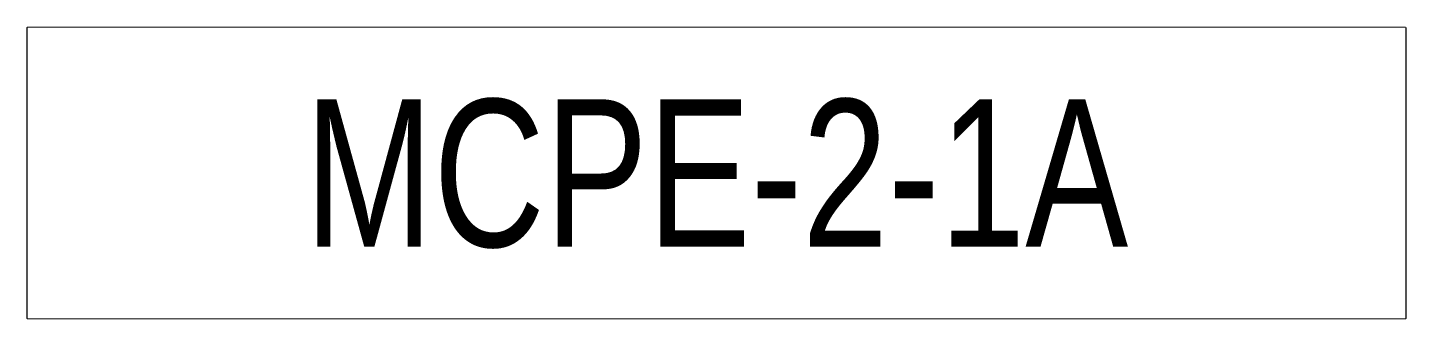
# Model space of a CAD drawing. Header units: millimetres. Extents: x -149088 to 500787, y -530175 to 1035835.
# Drawn here: x 91902 to 95405, y -50095 to -49355 of the extents above; entities that cross this region are included whole.
import ezdxf
from ezdxf.enums import TextEntityAlignment as Align

# ---------------------------------------------------------------- set-up
doc = ezdxf.new("R2010")
doc.units = ezdxf.units.MM
doc.header["$LTSCALE"] = 150
doc.linetypes.add('CONTINOUS', pattern=[0])
doc.layers.add('------01 Motor Control Panel or Center', color=4, linetype='Continuous')
doc.styles.add('ELEC', font='')
doc.styles.get('ELEC').set_extended_font_data('Dotum')

msp = doc.modelspace()

# ---------------------------------------------------------------- linework, layer by layer
at = {"layer": '------01 Motor Control Panel or Center', "linetype": 'CONTINOUS', "elevation": 0}
msp.add_lwpolyline([(95405.1, -49355), (95405.1, -50095), (91902, -50095), (91902, -49355)], close=True, dxfattribs=at)

# ---------------------------------------------------------------- next in the draw order: wipeouts: each hides what was drawn before it
at = {"color": 1}
msp.add_wipeout([(91902, -49355), (95405.1, -49355), (95405.1, -50095), (91902, -50095)], dxfattribs=at).dxf.layer = '------01 Motor Control Panel or Center'

# ---------------------------------------------------------------- next in the draw order: texts
at = {"layer": '------01 Motor Control Panel or Center', "linetype": 'CONTINOUS', "style": 'ELEC', "width": 0.8}
msp.add_text('MCPE-2-1A', height=375, dxfattribs=at).set_placement((93653.6, -49725), align=Align.MIDDLE)

doc.saveas('drawing.dxf')
